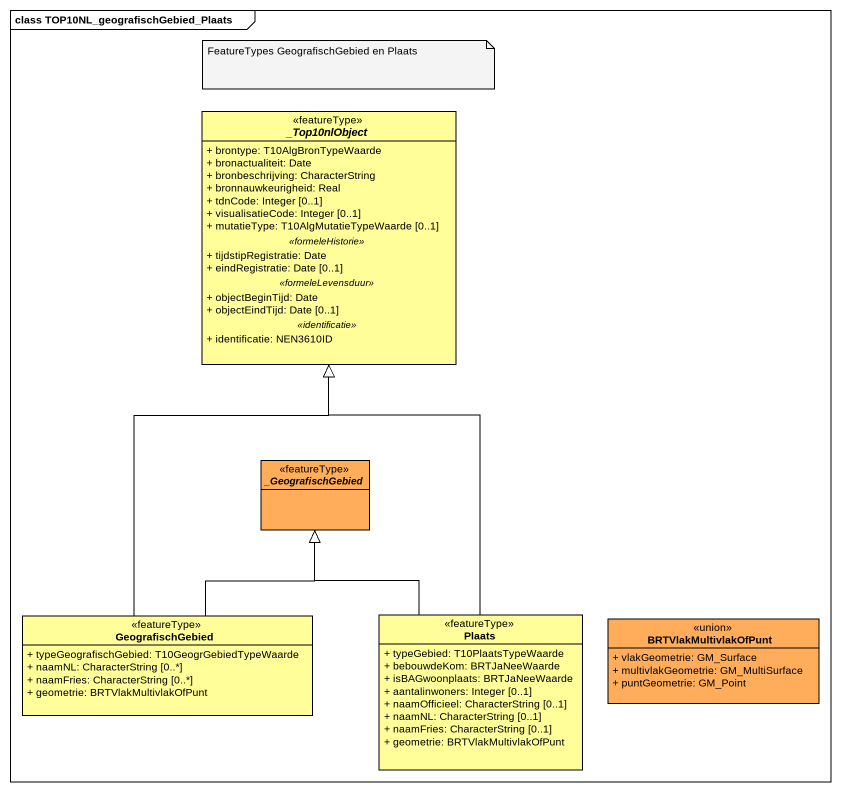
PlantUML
@startuml
mainframe class TOP10NL_geografischGebied_Plaats
hide circle
hide empty members
skinparam classAttributeIconSize 0
abstract class "_Top10nlObject" as Top10nlObject <<featureType>> #FFFE99 {
  + brontype: T10AlgBronTypeWaarde
  + bronactualiteit: Date
  + bronbeschrijving: CharacterString
  + bronnauwkeurigheid: Real
  + tdnCode: Integer [0..1]
  + visualisatieCode: Integer [0..1]
  + mutatieType: T10AlgMutatieTypeWaarde [0..1]
  .. <<formeleHistorie>> ..
  + tijdstipRegistratie: Date
  + eindRegistratie: Date [0..1]
  .. <<formeleLevensduur>> ..
  + objectBeginTijd: Date
  + objectEindTijd: Date [0..1]
  .. <<identificatie>> ..
  + identificatie: NEN3610ID
}
abstract class "_GeografischGebied" as GeografischGebied <<featureType>> #FFAD5B
class "GeografischGebied" as GeografischGebied_2 <<featureType>> #FFFE99 {
  + typeGeografischGebied: T10GeogrGebiedTypeWaarde
  + naamNL: CharacterString [0..*]
  + naamFries: CharacterString [0..*]
  + geometrie: BRTVlakMultivlakOfPunt
}
class Plaats <<featureType>> #FFFE99 {
  + typeGebied: T10PlaatsTypeWaarde
  + bebouwdeKom: BRTJaNeeWaarde
  + isBAGwoonplaats: BRTJaNeeWaarde
  + aantalinwoners: Integer [0..1]
  + naamOfficieel: CharacterString [0..1]
  + naamNL: CharacterString [0..1]
  + naamFries: CharacterString [0..1]
  + geometrie: BRTVlakMultivlakOfPunt
}
class BRTVlakMultivlakOfPunt <<union>> #FFAD5B {
  + vlakGeometrie: GM_Surface
  + multivlakGeometrie: GM_MultiSurface
  + puntGeometrie: GM_Point
}
GeografischGebied_2 -up-|> Top10nlObject
GeografischGebied_2 -up-|> GeografischGebied
Plaats -up-|> Top10nlObject
Plaats -up-|> GeografischGebied
note as N1
  FeatureTypes GeografischGebied en Plaats
end note
@enduml
